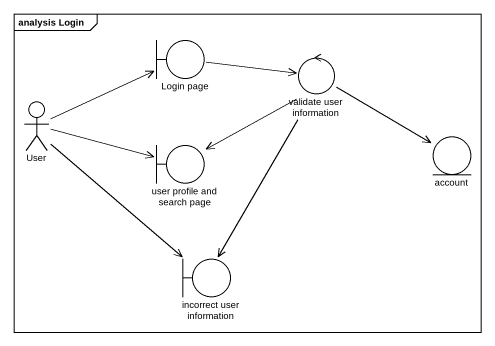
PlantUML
@startuml
mainframe analysis Login
boundary "Login page" as Login_page
control "validate user information" as validate_user_information
actor User
boundary "user profile and search page" as user_profile_and_search_page
entity account
boundary "incorrect user information" as incorrect_user_information
Login_page -right-> validate_user_information
validate_user_information --> user_profile_and_search_page
validate_user_information -right-> account
validate_user_information --> incorrect_user_information
User -right-> Login_page
User -right-> user_profile_and_search_page
User --> incorrect_user_information
@enduml
